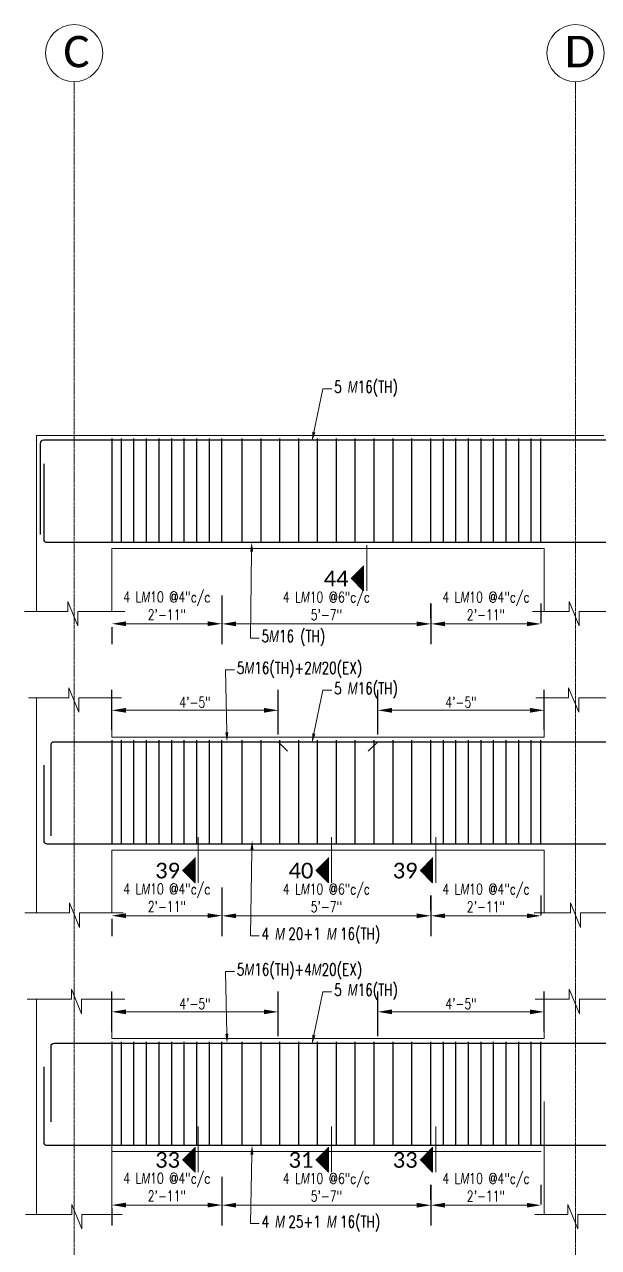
# Model space of a CAD drawing. Header units: inches. Extents: x 0 to 162649, y -36601 to -26324.
# Drawn here: x 157444.5 to 157627.3, y -35484 to -35094.6 of the extents above; entities that cross this region are included whole.
import ezdxf
from ezdxf import colors
from ezdxf.entities.mleader import LeaderData, LeaderLine
from ezdxf.math import Vec2, Vec3

# ---------------------------------------------------------------- set-up
doc = ezdxf.new("R2010")
doc.units = ezdxf.units.IN
doc.header["$MEASUREMENT"] = 0
doc.linetypes.add('CENTER2', pattern=[1.125, 0.75, -0.125, 0.125, -0.125])
for name, color, linetype, lineweight in [('Cen', 9, 'CENTER2', 5), ('Dim', 1, 'Continuous', 13), ('dimention', 1, 'Continuous', 13), ('hatch', 252, 'Continuous', 0), ('OL_AR_Text', 140, 'Continuous', 5), ('Rein', 3, 'Continuous', 30), ('Stirrups', 191, 'Continuous', 25), ('TEXT', 7, 'Continuous', 9)]:
    doc.layers.add(name, color=color, linetype=linetype, lineweight=lineweight)
doc.styles.add('1-8 Annotative Text', font='calibri.ttf', dxfattribs={"height": 0.125})
doc.styles.add('DIM', font='simplex.shx', dxfattribs={"width": 0.75})
doc.dimstyles.get("Standard").update_dxf_attribs({"dimscale": 36, "dimtxt": 0.09375, "dimasz": 0.125, "dimexe": 0.18, "dimexo": 0.0625, "dimgap": 0.015625, "dimtad": 1, "dimdec": 0, "dimzin": 0, "dimdsep": 46, "dimlunit": 4, "dimtxsty": 'DIM', "dimcen": 0.09, "dimadec": 0, "dimazin": 0, "dimtfac": 0.75, "dimtdec": 0, "dimtmove": 0, "dimatfit": 3, "dimfxl": 1, "dimtolj": 1, "dimtzin": 0, "dimlwd": 9, "dimarcsym": 0})

# ---------------------------------------------------------------- blocks, each defined once
blk = doc.blocks.new('*D78')
at = {"layer": 'Defpoints', "color": 0, "transparency": 16777216}
for p in [(157525.29, -35409), (157472.29, -35417.5), (157525.29, -35419)]:
    blk.add_point(p, dxfattribs=at)
at = {"layer": 'dimention', "color": 0, "lineweight": -2, "transparency": 16777216}
for p, q in [((157472.29, -35415.25), (157472.29, -35402.52)), ((157525.29, -35416.75), (157525.29, -35402.52))]:
    blk.add_line(p, q, dxfattribs=at)
at = {"layer": 'dimention', "color": 0, "lineweight": 9, "transparency": 16777216}
blk.add_line((157476.79, -35409), (157520.79, -35409), dxfattribs=at)
at = {"layer": 'dimention', "color": 0, "transparency": 16777216}
for points in [[(157476.79, -35408.25), (157476.79, -35409.75), (157472.29, -35409)], [(157520.79, -35408.25), (157520.79, -35409.75), (157525.29, -35409)]]:
    blk.add_solid(points, dxfattribs=at)
at = {"layer": 'dimention', "color": 0, "transparency": 16777216, "insert": (157498.79, -35406.43), "char_height": 3.375, "attachment_point": 5, "style": 'DIM'}
blk.add_mtext('\\A1;4\'-5"', dxfattribs=at)
blk = doc.blocks.new('*D79')
at = {"layer": 'Defpoints', "color": 0, "transparency": 16777216}
for p in [(157610.01, -35409), (157610.01, -35417.5), (157557.01, -35419)]:
    blk.add_point(p, dxfattribs=at)
at = {"layer": 'dimention', "color": 0, "lineweight": -2, "transparency": 16777216}
for p, q in [((157557.01, -35416.75), (157557.01, -35402.52)), ((157610.01, -35415.25), (157610.01, -35402.52))]:
    blk.add_line(p, q, dxfattribs=at)
at = {"layer": 'dimention', "color": 0, "lineweight": 9, "transparency": 16777216}
blk.add_line((157561.51, -35409), (157605.51, -35409), dxfattribs=at)
at = {"layer": 'dimention', "color": 0, "transparency": 16777216}
for points in [[(157561.51, -35408.25), (157561.51, -35409.75), (157557.01, -35409)], [(157605.51, -35408.25), (157605.51, -35409.75), (157610.01, -35409)]]:
    blk.add_solid(points, dxfattribs=at)
at = {"layer": 'dimention', "color": 0, "transparency": 16777216, "insert": (157583.51, -35406.43), "char_height": 3.375, "attachment_point": 5, "style": 'DIM'}
blk.add_mtext('\\A1;4\'-5"', dxfattribs=at)
blk = doc.blocks.new('*D85')
at = {"layer": 'Defpoints', "color": 0, "transparency": 16777216}
for p in [(157507.37, -35459.31), (157472.29, -35469.31), (157507.37, -35470.52)]:
    blk.add_point(p, dxfattribs=at)
at = {"layer": 'dimention', "color": 0, "lineweight": -2, "transparency": 16777216}
for p, q in [((157507.37, -35461.56), (157507.37, -35477)), ((157472.29, -35471.56), (157472.29, -35477))]:
    blk.add_line(p, q, dxfattribs=at)
at = {"layer": 'dimention', "color": 0, "lineweight": 9, "transparency": 16777216}
blk.add_line((157476.79, -35470.52), (157502.87, -35470.52), dxfattribs=at)
at = {"layer": 'dimention', "color": 0, "transparency": 16777216}
for points in [[(157476.79, -35469.77), (157476.79, -35471.27), (157472.29, -35470.52)], [(157502.87, -35469.77), (157502.87, -35471.27), (157507.37, -35470.52)]]:
    blk.add_solid(points, dxfattribs=at)
at = {"layer": 'dimention', "color": 0, "transparency": 16777216, "insert": (157489.83, -35464.81), "char_height": 3.375, "attachment_point": 5, "style": 'DIM'}
blk.add_mtext('\\A1;4 L{\\A0;\\Fgothici|c0;\\W0.75;M}10 @4"c/c\\P2\'-11"', dxfattribs=at)
blk = doc.blocks.new('*D86')
at = {"layer": 'Defpoints', "color": 0, "transparency": 16777216}
for p in [(157573.93, -35471.1), (157609.01, -35470.57), (157609.01, -35472.6)]:
    blk.add_point(p, dxfattribs=at)
at = {"layer": 'dimention', "color": 0, "lineweight": -2, "transparency": 16777216}
for p, q in [((157573.93, -35468.85), (157573.93, -35464.09)), ((157609.01, -35470.35), (157609.01, -35464.09))]:
    blk.add_line(p, q, dxfattribs=at)
at = {"layer": 'dimention', "color": 0, "lineweight": 9, "transparency": 16777216}
blk.add_line((157578.43, -35470.57), (157604.51, -35470.57), dxfattribs=at)
at = {"layer": 'dimention', "color": 0, "transparency": 16777216}
for points in [[(157578.43, -35469.82), (157578.43, -35471.32), (157573.93, -35470.57)], [(157604.51, -35469.82), (157604.51, -35471.32), (157609.01, -35470.57)]]:
    blk.add_solid(points, dxfattribs=at)
at = {"layer": 'dimention', "color": 0, "transparency": 16777216, "insert": (157591.47, -35464.86), "char_height": 3.375, "attachment_point": 5, "style": 'DIM'}
blk.add_mtext('\\A1;4 L{\\A0;\\Fgothici|c0;\\W0.75;M}10 @4"c/c\\P2\'-11"', dxfattribs=at)
blk = doc.blocks.new('*D87')
at = {"layer": 'Defpoints', "color": 0, "transparency": 16777216}
for p in [(157507.37, -35459.31), (157573.93, -35461.81), (157573.93, -35470.57)]:
    blk.add_point(p, dxfattribs=at)
at = {"layer": 'dimention', "color": 0, "lineweight": -2, "transparency": 16777216}
for p, q in [((157507.37, -35461.56), (157507.37, -35477.05)), ((157573.93, -35464.06), (157573.93, -35477.05))]:
    blk.add_line(p, q, dxfattribs=at)
at = {"layer": 'dimention', "color": 0, "lineweight": 9, "transparency": 16777216}
blk.add_line((157511.87, -35470.57), (157569.43, -35470.57), dxfattribs=at)
at = {"layer": 'dimention', "color": 0, "transparency": 16777216}
for points in [[(157511.87, -35469.82), (157511.87, -35471.32), (157507.37, -35470.57)], [(157569.43, -35469.82), (157569.43, -35471.32), (157573.93, -35470.57)]]:
    blk.add_solid(points, dxfattribs=at)
at = {"layer": 'dimention', "color": 0, "transparency": 16777216, "insert": (157540.65, -35464.86), "char_height": 3.375, "attachment_point": 5, "style": 'DIM'}
blk.add_mtext('\\A1;4 L{\\A0;\\Fgothici|c0;\\W0.75;M}10 @6"c/c\\P5\'-7"', dxfattribs=at)
blk = doc.blocks.new('*D93')
at = {"layer": 'Defpoints', "color": 0, "transparency": 16777216}
for p in [(157525.29, -35313), (157472.29, -35321.5), (157525.29, -35323)]:
    blk.add_point(p, dxfattribs=at)
at = {"layer": 'dimention', "color": 0, "lineweight": -2, "transparency": 16777216}
for p, q in [((157472.29, -35319.25), (157472.29, -35306.52)), ((157525.29, -35320.75), (157525.29, -35306.52))]:
    blk.add_line(p, q, dxfattribs=at)
at = {"layer": 'dimention', "color": 0, "lineweight": 9, "transparency": 16777216}
blk.add_line((157476.79, -35313), (157520.79, -35313), dxfattribs=at)
at = {"layer": 'dimention', "color": 0, "transparency": 16777216}
for points in [[(157476.79, -35312.25), (157476.79, -35313.75), (157472.29, -35313)], [(157520.79, -35312.25), (157520.79, -35313.75), (157525.29, -35313)]]:
    blk.add_solid(points, dxfattribs=at)
at = {"layer": 'dimention', "color": 0, "transparency": 16777216, "insert": (157498.79, -35310.43), "char_height": 3.375, "attachment_point": 5, "style": 'DIM'}
blk.add_mtext('\\A1;4\'-5"', dxfattribs=at)
blk = doc.blocks.new('*D94')
at = {"layer": 'Defpoints', "color": 0, "transparency": 16777216}
for p in [(157610.01, -35313), (157557.01, -35323), (157610.01, -35321.5)]:
    blk.add_point(p, dxfattribs=at)
at = {"layer": 'dimention', "color": 0, "lineweight": -2, "transparency": 16777216}
for p, q in [((157557.01, -35320.75), (157557.01, -35306.52)), ((157610.01, -35319.25), (157610.01, -35306.52))]:
    blk.add_line(p, q, dxfattribs=at)
at = {"layer": 'dimention', "color": 0, "lineweight": 9, "transparency": 16777216}
blk.add_line((157561.51, -35313), (157605.51, -35313), dxfattribs=at)
at = {"layer": 'dimention', "color": 0, "transparency": 16777216}
for points in [[(157561.51, -35312.25), (157561.51, -35313.75), (157557.01, -35313)], [(157605.51, -35312.25), (157605.51, -35313.75), (157610.01, -35313)]]:
    blk.add_solid(points, dxfattribs=at)
at = {"layer": 'dimention', "color": 0, "transparency": 16777216, "insert": (157583.51, -35310.43), "char_height": 3.375, "attachment_point": 5, "style": 'DIM'}
blk.add_mtext('\\A1;4\'-5"', dxfattribs=at)
blk = doc.blocks.new('*D100')
at = {"layer": 'Defpoints', "color": 0, "transparency": 16777216}
for p in [(157507.37, -35367.17), (157472.29, -35377.17), (157507.37, -35378.38)]:
    blk.add_point(p, dxfattribs=at)
at = {"layer": 'dimention', "color": 0, "lineweight": -2, "transparency": 16777216}
for p, q in [((157507.37, -35369.42), (157507.37, -35384.86)), ((157472.29, -35379.42), (157472.29, -35384.86))]:
    blk.add_line(p, q, dxfattribs=at)
at = {"layer": 'dimention', "color": 0, "lineweight": 9, "transparency": 16777216}
blk.add_line((157476.79, -35378.38), (157502.87, -35378.38), dxfattribs=at)
at = {"layer": 'dimention', "color": 0, "transparency": 16777216}
for points in [[(157476.79, -35377.63), (157476.79, -35379.13), (157472.29, -35378.38)], [(157502.87, -35377.63), (157502.87, -35379.13), (157507.37, -35378.38)]]:
    blk.add_solid(points, dxfattribs=at)
at = {"layer": 'dimention', "color": 0, "transparency": 16777216, "insert": (157489.83, -35372.68), "char_height": 3.375, "attachment_point": 5, "style": 'DIM'}
blk.add_mtext('\\A1;4 L{\\A0;\\Fgothici|c0;\\W0.75;M}10 @4"c/c\\P2\'-11"', dxfattribs=at)
blk = doc.blocks.new('*D101')
at = {"layer": 'Defpoints', "color": 0, "transparency": 16777216}
for p in [(157609.01, -35378.43), (157573.93, -35378.97), (157609.01, -35380.47)]:
    blk.add_point(p, dxfattribs=at)
at = {"layer": 'dimention', "color": 0, "lineweight": -2, "transparency": 16777216}
for p, q in [((157573.93, -35376.72), (157573.93, -35371.95)), ((157609.01, -35378.22), (157609.01, -35371.95))]:
    blk.add_line(p, q, dxfattribs=at)
at = {"layer": 'dimention', "color": 0, "lineweight": 9, "transparency": 16777216}
blk.add_line((157578.43, -35378.43), (157604.51, -35378.43), dxfattribs=at)
at = {"layer": 'dimention', "color": 0, "transparency": 16777216}
for points in [[(157578.43, -35377.68), (157578.43, -35379.18), (157573.93, -35378.43)], [(157604.51, -35377.68), (157604.51, -35379.18), (157609.01, -35378.43)]]:
    blk.add_solid(points, dxfattribs=at)
at = {"layer": 'dimention', "color": 0, "transparency": 16777216, "insert": (157591.47, -35372.73), "char_height": 3.375, "attachment_point": 5, "style": 'DIM'}
blk.add_mtext('\\A1;4 L{\\A0;\\Fgothici|c0;\\W0.75;M}10 @4"c/c\\P2\'-11"', dxfattribs=at)
blk = doc.blocks.new('*D102')
at = {"layer": 'Defpoints', "color": 0, "transparency": 16777216}
for p in [(157507.37, -35367.17), (157573.93, -35369.67), (157573.93, -35378.43)]:
    blk.add_point(p, dxfattribs=at)
at = {"layer": 'dimention', "color": 0, "lineweight": -2, "transparency": 16777216}
for p, q in [((157507.37, -35369.42), (157507.37, -35384.91)), ((157573.93, -35371.92), (157573.93, -35384.91))]:
    blk.add_line(p, q, dxfattribs=at)
at = {"layer": 'dimention', "color": 0, "lineweight": 9, "transparency": 16777216}
blk.add_line((157511.87, -35378.43), (157569.43, -35378.43), dxfattribs=at)
at = {"layer": 'dimention', "color": 0, "transparency": 16777216}
for points in [[(157511.87, -35377.68), (157511.87, -35379.18), (157507.37, -35378.43)], [(157569.43, -35377.68), (157569.43, -35379.18), (157573.93, -35378.43)]]:
    blk.add_solid(points, dxfattribs=at)
at = {"layer": 'dimention', "color": 0, "transparency": 16777216, "insert": (157540.65, -35372.73), "char_height": 3.375, "attachment_point": 5, "style": 'DIM'}
blk.add_mtext('\\A1;4 L{\\A0;\\Fgothici|c0;\\W0.75;M}10 @6"c/c\\P5\'-7"', dxfattribs=at)
blk = doc.blocks.new('*D111')
at = {"layer": 'Defpoints', "color": 0, "transparency": 16777216}
for p in [(157507.37, -35274.22), (157472.29, -35284.22), (157507.37, -35285.43)]:
    blk.add_point(p, dxfattribs=at)
at = {"layer": 'dimention', "color": 0, "lineweight": -2, "transparency": 16777216}
for p, q in [((157507.37, -35276.47), (157507.37, -35291.91)), ((157472.29, -35286.47), (157472.29, -35291.91))]:
    blk.add_line(p, q, dxfattribs=at)
at = {"layer": 'dimention', "color": 0, "lineweight": 9, "transparency": 16777216}
blk.add_line((157476.79, -35285.43), (157502.87, -35285.43), dxfattribs=at)
at = {"layer": 'dimention', "color": 0, "transparency": 16777216}
for points in [[(157476.79, -35284.68), (157476.79, -35286.18), (157472.29, -35285.43)], [(157502.87, -35284.68), (157502.87, -35286.18), (157507.37, -35285.43)]]:
    blk.add_solid(points, dxfattribs=at)
at = {"layer": 'dimention', "color": 0, "transparency": 16777216, "insert": (157489.83, -35279.72), "char_height": 3.375, "attachment_point": 5, "style": 'DIM'}
blk.add_mtext('\\A1;4 L{\\A0;\\Fgothici|c0;\\W0.75;M}10 @4"c/c\\P2\'-11"', dxfattribs=at)
blk = doc.blocks.new('*D112')
at = {"layer": 'Defpoints', "color": 0, "transparency": 16777216}
for p in [(157573.93, -35286.01), (157609.01, -35285.48), (157609.01, -35287.51)]:
    blk.add_point(p, dxfattribs=at)
at = {"layer": 'dimention', "color": 0, "lineweight": -2, "transparency": 16777216}
for p, q in [((157573.93, -35283.76), (157573.93, -35279)), ((157609.01, -35285.26), (157609.01, -35279))]:
    blk.add_line(p, q, dxfattribs=at)
at = {"layer": 'dimention', "color": 0, "lineweight": 9, "transparency": 16777216}
blk.add_line((157578.43, -35285.48), (157604.51, -35285.48), dxfattribs=at)
at = {"layer": 'dimention', "color": 0, "transparency": 16777216}
for points in [[(157578.43, -35284.73), (157578.43, -35286.23), (157573.93, -35285.48)], [(157604.51, -35284.73), (157604.51, -35286.23), (157609.01, -35285.48)]]:
    blk.add_solid(points, dxfattribs=at)
at = {"layer": 'dimention', "color": 0, "transparency": 16777216, "insert": (157591.47, -35279.77), "char_height": 3.375, "attachment_point": 5, "style": 'DIM'}
blk.add_mtext('\\A1;4 L{\\A0;\\Fgothici|c0;\\W0.75;M}10 @4"c/c\\P2\'-11"', dxfattribs=at)
blk = doc.blocks.new('*D113')
at = {"layer": 'Defpoints', "color": 0, "transparency": 16777216}
for p in [(157507.37, -35274.22), (157573.93, -35276.72), (157573.93, -35285.48)]:
    blk.add_point(p, dxfattribs=at)
at = {"layer": 'dimention', "color": 0, "lineweight": -2, "transparency": 16777216}
for p, q in [((157507.37, -35276.47), (157507.37, -35291.96)), ((157573.93, -35278.97), (157573.93, -35291.96))]:
    blk.add_line(p, q, dxfattribs=at)
at = {"layer": 'dimention', "color": 0, "lineweight": 9, "transparency": 16777216}
blk.add_line((157511.87, -35285.48), (157569.43, -35285.48), dxfattribs=at)
at = {"layer": 'dimention', "color": 0, "transparency": 16777216}
for points in [[(157511.87, -35284.73), (157511.87, -35286.23), (157507.37, -35285.48)], [(157569.43, -35284.73), (157569.43, -35286.23), (157573.93, -35285.48)]]:
    blk.add_solid(points, dxfattribs=at)
at = {"layer": 'dimention', "color": 0, "transparency": 16777216, "insert": (157540.65, -35279.77), "char_height": 3.375, "attachment_point": 5, "style": 'DIM'}
blk.add_mtext('\\A1;4 L{\\A0;\\Fgothici|c0;\\W0.75;M}10 @6"c/c\\P5\'-7"', dxfattribs=at)

msp = doc.modelspace()

# ---------------------------------------------------------------- hatches: boundary and pattern name
at = {"layer": 'Dim'}
h = msp.add_hatch(dxfattribs=at)
h.set_pattern_fill('ANSI31', color=256)
h.set_pattern_definition([(45, (592.80882, 631.61444), (-0.08838834765, 0.08838834765), [])])
h.paths.add_polyline_path([(157552.5, -35270.95), (157552.5, -35266.95), (157548.5, -35270.95), (157552.5, -35274.95)])
h = msp.add_hatch(dxfattribs=at)
h.set_pattern_fill('ANSI31', color=256)
h.set_pattern_definition([(45, (539.12749, 538.66007), (-0.08838834765, 0.08838834765), [])])
h.paths.add_polyline_path([(157498.82, -35363.91), (157498.82, -35359.91), (157494.82, -35363.91), (157498.82, -35367.91)])
h = msp.add_hatch(dxfattribs=at)
h.set_pattern_fill('ANSI31', color=256)
h.set_pattern_definition([(45, (581.62066, 538.66007), (-0.08838834765, 0.08838834765), [])])
h.paths.add_polyline_path([(157541.31, -35363.91), (157541.31, -35359.91), (157537.31, -35363.91), (157541.31, -35367.91)])
h = msp.add_hatch(dxfattribs=at)
h.set_pattern_fill('ANSI31', color=256)
h.set_pattern_definition([(45, (614.80647, 538.66007), (-0.08838834765, 0.08838834765), [])])
h.paths.add_polyline_path([(157574.5, -35363.91), (157574.5, -35359.91), (157570.5, -35363.91), (157574.5, -35367.91)])
h = msp.add_hatch(dxfattribs=at)
h.set_pattern_fill('ANSI31', color=256)
h.set_pattern_definition([(45, (539.12749, 446.52671), (-0.08838834765, 0.08838834765), [])])
h.paths.add_polyline_path([(157498.82, -35456.04), (157498.82, -35452.04), (157494.82, -35456.04), (157498.82, -35460.04)])
h = msp.add_hatch(dxfattribs=at)
h.set_pattern_fill('ANSI31', color=256)
h.set_pattern_definition([(45, (581.62066, 446.52671), (-0.08838834765, 0.08838834765), [])])
h.paths.add_polyline_path([(157541.31, -35456.04), (157541.31, -35452.04), (157537.31, -35456.04), (157541.31, -35460.04)])
h = msp.add_hatch(dxfattribs=at)
h.set_pattern_fill('ANSI31', color=256)
h.set_pattern_definition([(45, (614.80647, 446.52671), (-0.08838834765, 0.08838834765), [])])
h.paths.add_polyline_path([(157574.5, -35456.04), (157574.5, -35452.04), (157570.5, -35456.04), (157574.5, -35460.04)])

# ---------------------------------------------------------------- linework, layer by layer
at = {"layer": 'Cen'}
for p, q in [((157460.29, -35112.85), (157460.29, -35925)), ((157620.01, -35112.85), (157620.01, -35925))]:
    msp.add_line(p, q, dxfattribs=at)
at = {"layer": 'Dim'}
for p, q in [((157553.5, -35260.45), (157553.5, -35274.95)), ((157552.5, -35266.95), (157552.5, -35274.95)), ((157548.5, -35270.95), (157552.5, -35274.95)), ((157552.5, -35274.95), (157552.5, -35270.95)), ((157499.82, -35353.41), (157499.82, -35367.91)), ((157542.31, -35353.41), (157542.31, -35367.91)), ((157575.5, -35353.41), (157575.5, -35367.91)), ((157498.82, -35359.91), (157498.82, -35367.91)), ((157541.31, -35359.91), (157541.31, -35367.91)), ((157574.5, -35359.91), (157574.5, -35367.91)), ((157494.82, -35363.91), (157498.82, -35367.91)), ((157498.82, -35367.91), (157498.82, -35363.91)), ((157537.31, -35363.91), (157541.31, -35367.91)), ((157541.31, -35367.91), (157541.31, -35363.91)), ((157570.5, -35363.91), (157574.5, -35367.91)), ((157574.5, -35367.91), (157574.5, -35363.91)), ((157499.82, -35445.54), (157499.82, -35460.04)), ((157542.31, -35445.54), (157542.31, -35460.04)), ((157575.5, -35445.54), (157575.5, -35460.04)), ((157498.82, -35452.04), (157498.82, -35460.04)), ((157541.31, -35452.04), (157541.31, -35460.04)), ((157574.5, -35452.04), (157574.5, -35460.04)), ((157494.82, -35456.04), (157498.82, -35460.04)), ((157498.82, -35460.04), (157498.82, -35456.04)), ((157537.31, -35456.04), (157541.31, -35460.04)), ((157541.31, -35460.04), (157541.31, -35456.04)), ((157570.5, -35456.04), (157574.5, -35460.04)), ((157574.5, -35460.04), (157574.5, -35456.04))]:
    msp.add_line(p, q, dxfattribs=at)
for centre in [(157460.29, -35103.74), (157620.01, -35103.74)]:
    msp.add_circle(centre, 9.11, dxfattribs=at)
at = {"layer": 'hatch'}
for p, q in [((157448.29, -35225.5), (157629.01, -35225.5)), ((157448.29, -35225.5), (157448.29, -35281.5)), ((157472.29, -35261.5), (157472.29, -35281.5)), ((157472.29, -35261.5), (157610.01, -35261.5)), ((157610.01, -35261.5), (157610.01, -35281.5)), ((157458.28, -35281.5), (157458.28, -35278.33)), ((157458.28, -35278.33), (157461.46, -35286.13)), ((157617.93, -35281.5), (157617.93, -35278.33)), ((157617.93, -35278.33), (157621.12, -35286.13)), ((157444.48, -35281.5), (157458.28, -35281.5)), ((157461.46, -35286.13), (157461.46, -35281.5)), ((157461.46, -35281.5), (157476.44, -35281.5)), ((157606.33, -35281.5), (157617.93, -35281.5)), ((157621.12, -35286.13), (157621.12, -35281.5)), ((157621.12, -35281.5), (157633.37, -35281.5)), ((157458.58, -35309), (157458.58, -35305.83)), ((157458.58, -35305.83), (157461.77, -35313.63)), ((157617.82, -35309), (157617.82, -35305.83)), ((157617.82, -35305.83), (157621.01, -35313.63)), ((157445.75, -35309), (157458.58, -35309)), ((157448.29, -35309), (157448.29, -35377.5)), ((157461.77, -35313.63), (157461.77, -35309)), ((157461.77, -35309), (157475.34, -35309)), ((157472.29, -35309), (157472.29, -35321.5)), ((157607.36, -35309), (157617.82, -35309)), ((157610.01, -35309), (157610.01, -35321.5)), ((157621.01, -35313.63), (157621.01, -35309)), ((157621.01, -35309), (157632.96, -35309)), ((157472.29, -35321.5), (157610.01, -35321.5)), ((157472.29, -35357.5), (157472.29, -35377.5)), ((157472.29, -35357.5), (157610.01, -35357.5)), ((157610.01, -35357.5), (157610.01, -35377.5)), ((157458.83, -35377.5), (157458.83, -35374.33)), ((157458.83, -35374.33), (157462.02, -35382.13)), ((157618.4, -35377.5), (157618.4, -35374.33)), ((157618.4, -35374.33), (157621.58, -35382.13)), ((157444.55, -35377.5), (157458.83, -35377.5)), ((157462.02, -35382.13), (157462.02, -35377.5)), ((157462.02, -35377.5), (157475.92, -35377.5)), ((157606.79, -35377.5), (157618.4, -35377.5)), ((157621.58, -35382.13), (157621.58, -35377.5)), ((157621.58, -35377.5), (157633.94, -35377.5)), ((157459.44, -35405), (157459.44, -35401.83)), ((157459.44, -35401.83), (157462.62, -35409.63)), ((157618.03, -35405), (157618.03, -35401.83)), ((157618.03, -35401.83), (157621.22, -35409.63)), ((157445.33, -35405), (157459.44, -35405)), ((157448.29, -35405), (157448.29, -35473.5)), ((157462.62, -35409.63), (157462.62, -35405)), ((157462.62, -35405), (157476.42, -35405)), ((157472.29, -35405), (157472.29, -35417.5)), ((157607.2, -35405), (157618.03, -35405)), ((157610.01, -35405), (157610.01, -35417.5)), ((157621.22, -35409.63), (157621.22, -35405)), ((157621.22, -35405), (157633.4, -35405)), ((157472.29, -35417.5), (157610.01, -35417.5)), ((157472.29, -35437.5), (157472.29, -35473.5)), ((157610.01, -35437.5), (157610.01, -35473.5)), ((157472.29, -35453.5), (157609.01, -35453.5)), ((157459.62, -35473.5), (157459.62, -35470.33)), ((157459.62, -35470.33), (157462.8, -35478.13)), ((157617.58, -35473.5), (157617.58, -35470.33)), ((157617.58, -35470.33), (157620.77, -35478.13)), ((157444.77, -35473.5), (157459.62, -35473.5)), ((157462.8, -35478.13), (157462.8, -35473.5)), ((157462.8, -35473.5), (157475.65, -35473.5)), ((157607.06, -35473.5), (157617.58, -35473.5)), ((157620.77, -35478.13), (157620.77, -35473.5)), ((157620.77, -35473.5), (157632.74, -35473.5))]:
    msp.add_line(p, q, dxfattribs=at)
at = {"layer": 'Rein'}
for p, q in [((157449.5, -35228), (157449.5, -35257)), ((157528.29, -35326), (157525.29, -35323)), ((157528.29, -35326), (157525.29, -35323)), ((157554.01, -35326), (157557.01, -35323)), ((157554.01, -35326), (157557.01, -35323))]:
    msp.add_line(p, q, dxfattribs=at)
for points in [[(157852.21, -35244.5), (157852.21, -35228, 0.414214), (157851.21, -35227), (157450.5, -35227)], [(157450.62, -35234.5), (157450.62, -35258.5, 0.414214), (157451.62, -35259.5), (157580.06, -35259.5), (157790.14, -35259.5, 0.414214), (157791.14, -35258.5), (157791.14, -35230.57)], [(157452.95, -35353), (157452.95, -35324, -0.414214), (157453.95, -35323), (157851.61, -35323, -0.414214), (157852.61, -35324), (157852.61, -35340.5)], [(157450.62, -35330.5), (157450.62, -35354.5, 0.414214), (157451.62, -35355.5), (157580.06, -35355.5), (157790.14, -35355.5, 0.414214), (157791.14, -35354.5), (157791.14, -35326.57)], [(157452.95, -35444), (157452.95, -35420, -0.414214), (157453.95, -35419), (157851.61, -35419, -0.414214), (157852.61, -35420), (157852.61, -35436.5)], [(157450.62, -35426.5), (157450.62, -35450.5, 0.414214), (157451.62, -35451.5), (157580.06, -35451.5), (157790.14, -35451.5, 0.414214), (157791.14, -35450.5), (157791.14, -35422.57)]]:
    msp.add_lwpolyline(points, format="xyb", dxfattribs=at)
msp.add_arc((157450.5, -35228), 1, 90, 180, dxfattribs=at)
at = {"layer": 'Stirrups'}
for p, q in [((157472.37, -35259.64), (157472.37, -35226.5)), ((157475.37, -35259.64), (157475.37, -35226.5)), ((157479.37, -35259.64), (157479.37, -35226.5)), ((157483.37, -35259.64), (157483.37, -35226.5)), ((157487.37, -35259.64), (157487.37, -35226.5)), ((157491.37, -35259.64), (157491.37, -35226.5)), ((157495.37, -35259.64), (157495.37, -35226.5)), ((157499.37, -35259.64), (157499.37, -35226.5)), ((157503.37, -35259.64), (157503.37, -35226.5)), ((157507.37, -35259.64), (157507.37, -35226.5)), ((157513.87, -35259.64), (157513.87, -35226.5)), ((157519.87, -35259.64), (157519.87, -35226.5)), ((157525.87, -35259.64), (157525.87, -35226.5)), ((157531.87, -35259.64), (157531.87, -35226.5)), ((157537.87, -35259.64), (157537.87, -35226.5)), ((157543.87, -35259.64), (157543.87, -35226.5)), ((157549.87, -35259.64), (157549.87, -35226.5)), ((157555.87, -35259.64), (157555.87, -35226.5)), ((157561.87, -35259.64), (157561.87, -35226.5)), ((157567.87, -35259.64), (157567.87, -35226.5)), ((157573.93, -35259.64), (157573.93, -35226.5)), ((157577.93, -35259.64), (157577.93, -35226.5)), ((157581.93, -35259.64), (157581.93, -35226.5)), ((157585.93, -35259.64), (157585.93, -35226.5)), ((157589.93, -35259.64), (157589.93, -35226.5)), ((157593.93, -35259.64), (157593.93, -35226.5)), ((157597.93, -35259.64), (157597.93, -35226.5)), ((157601.93, -35259.64), (157601.93, -35226.5)), ((157605.93, -35259.64), (157605.93, -35226.5)), ((157608.93, -35259.64), (157608.93, -35226.5)), ((157472.37, -35355.64), (157472.37, -35322.5)), ((157475.37, -35355.64), (157475.37, -35322.5)), ((157479.37, -35355.64), (157479.37, -35322.5)), ((157483.37, -35355.64), (157483.37, -35322.5)), ((157487.37, -35355.64), (157487.37, -35322.5)), ((157491.37, -35355.64), (157491.37, -35322.5)), ((157495.37, -35355.64), (157495.37, -35322.5)), ((157499.37, -35355.64), (157499.37, -35322.5)), ((157503.37, -35355.64), (157503.37, -35322.5)), ((157507.37, -35355.64), (157507.37, -35322.5)), ((157513.87, -35355.64), (157513.87, -35322.5)), ((157519.87, -35355.64), (157519.87, -35322.5)), ((157525.87, -35355.64), (157525.87, -35322.5)), ((157531.87, -35355.64), (157531.87, -35322.5)), ((157537.87, -35355.64), (157537.87, -35322.5)), ((157543.87, -35355.64), (157543.87, -35322.5)), ((157549.87, -35355.64), (157549.87, -35322.5)), ((157555.87, -35355.64), (157555.87, -35322.5)), ((157561.87, -35355.64), (157561.87, -35322.5)), ((157567.87, -35355.64), (157567.87, -35322.5)), ((157573.93, -35355.64), (157573.93, -35322.5)), ((157577.93, -35355.64), (157577.93, -35322.5)), ((157581.93, -35355.64), (157581.93, -35322.5)), ((157585.93, -35355.64), (157585.93, -35322.5)), ((157589.93, -35355.64), (157589.93, -35322.5)), ((157593.93, -35355.64), (157593.93, -35322.5)), ((157597.93, -35355.64), (157597.93, -35322.5)), ((157601.93, -35355.64), (157601.93, -35322.5)), ((157605.93, -35355.64), (157605.93, -35322.5)), ((157608.93, -35355.64), (157608.93, -35322.5)), ((157472.37, -35451.64), (157472.37, -35418.5)), ((157475.37, -35451.64), (157475.37, -35418.5)), ((157479.37, -35451.64), (157479.37, -35418.5)), ((157483.37, -35451.64), (157483.37, -35418.5)), ((157487.37, -35451.64), (157487.37, -35418.5)), ((157491.37, -35451.64), (157491.37, -35418.5)), ((157495.37, -35451.64), (157495.37, -35418.5)), ((157499.37, -35451.64), (157499.37, -35418.5)), ((157503.37, -35451.64), (157503.37, -35418.5)), ((157507.37, -35451.64), (157507.37, -35418.5)), ((157513.87, -35451.64), (157513.87, -35418.5)), ((157519.87, -35451.64), (157519.87, -35418.5)), ((157525.87, -35451.64), (157525.87, -35418.5)), ((157531.87, -35451.64), (157531.87, -35418.5)), ((157537.87, -35451.64), (157537.87, -35418.5)), ((157543.87, -35451.64), (157543.87, -35418.5)), ((157549.87, -35451.64), (157549.87, -35418.5)), ((157555.87, -35451.64), (157555.87, -35418.5)), ((157561.87, -35451.64), (157561.87, -35418.5)), ((157567.87, -35451.64), (157567.87, -35418.5)), ((157573.93, -35451.64), (157573.93, -35418.5)), ((157577.93, -35451.64), (157577.93, -35418.5)), ((157581.93, -35451.64), (157581.93, -35418.5)), ((157585.93, -35451.64), (157585.93, -35418.5)), ((157589.93, -35451.64), (157589.93, -35418.5)), ((157593.93, -35451.64), (157593.93, -35418.5)), ((157597.93, -35451.64), (157597.93, -35418.5)), ((157601.93, -35451.64), (157601.93, -35418.5)), ((157605.93, -35451.64), (157605.93, -35418.5)), ((157608.93, -35451.64), (157608.93, -35418.5))]:
    msp.add_line(p, q, dxfattribs=at)

# ---------------------------------------------------------------- texts
at = {"layer": 'OL_AR_Text', "char_height": 10, "attachment_point": 1, "style": '1-8 Annotative Text'}
for s, insert in [('C', (157456.88, -35098.26)), ('D', (157616.6, -35098.26))]:
    msp.add_mtext_dynamic_manual_height_columns(s, width=432.2308, gutter_width=60, heights=[0], dxfattribs=dict(at, insert=insert))
at = {"layer": 'OL_AR_Text', "char_height": 5, "width": 3.8192065e-317, "attachment_point": 1, "style": '1-8 Annotative Text'}
for s, insert in [('44', (157539.8, -35268.56)), ('39', (157486.12, -35361.52)), ('40', (157528.61, -35361.52)), ('39', (157561.8, -35361.52)), ('33', (157486.12, -35453.65)), ('31', (157528.61, -35453.65)), ('33', (157561.8, -35453.65))]:
    msp.add_mtext(s, dxfattribs=dict(at, insert=insert))

# ---------------------------------------------------------------- dimensions: what is measured, and where the dimension line sits
at = {"layer": 'dimention'}
for base, p1, p2, picture, middle in [((157507.37, -35285.43), (157472.29, -35284.22), (157507.37, -35274.22), '*D111', (157489.83, -35285.43)), ((157609.01, -35285.48), (157573.93, -35286.01), (157609.01, -35287.51), '*D112', (157591.47, -35285.48)), ((157507.37, -35378.38), (157472.29, -35377.17), (157507.37, -35367.17), '*D100', (157489.83, -35378.38)), ((157609.01, -35378.43), (157573.93, -35378.97), (157609.01, -35380.47), '*D101', (157591.47, -35378.43)), ((157507.37, -35470.52), (157472.29, -35469.31), (157507.37, -35459.31), '*D85', (157489.83, -35470.52)), ((157609.01, -35470.57), (157573.93, -35471.1), (157609.01, -35472.6), '*D86', (157591.47, -35470.57))]:
    dim = msp.add_linear_dim(base=base, p1=p1, p2=p2, text='4 L{\\A0;\\Fgothici|c0;\\W0.75;M}10 @4"c/c\\P<>', dimstyle='Standard', dxfattribs=at)
    dim.commit()
    dim.dimension.update_dxf_attribs({"geometry": picture, "text_midpoint": middle, "dimtype": 160})
for base, p1, p2, picture, middle in [((157573.93, -35285.48), (157507.37, -35274.22), (157573.93, -35276.72), '*D113', (157540.65, -35279.77)), ((157573.93, -35378.43), (157507.37, -35367.17), (157573.93, -35369.67), '*D102', (157540.65, -35372.73)), ((157573.93, -35470.57), (157507.37, -35459.31), (157573.93, -35461.81), '*D87', (157540.65, -35464.86))]:
    dim = msp.add_linear_dim(base=base, p1=p1, p2=p2, text='4 L{\\A0;\\Fgothici|c0;\\W0.75;M}10 @6"c/c\\P<>', dimstyle='Standard', dxfattribs=at)
    dim.commit()
    dim.dimension.update_dxf_attribs({"geometry": picture, "text_midpoint": middle})
for base, p1, p2, picture, middle in [((157525.29, -35313), (157472.29, -35321.5), (157525.29, -35323), '*D93', (157498.79, -35310.43)), ((157610.01, -35313), (157557.01, -35323), (157610.01, -35321.5), '*D94', (157583.51, -35310.43)), ((157525.29, -35409), (157472.29, -35417.5), (157525.29, -35419), '*D78', (157498.79, -35406.43)), ((157610.01, -35409), (157557.01, -35419), (157610.01, -35417.5), '*D79', (157583.51, -35406.43))]:
    dim = msp.add_linear_dim(base=base, p1=p1, p2=p2, dimstyle='Standard', dxfattribs=at)
    dim.commit()
    dim.dimension.update_dxf_attribs({"geometry": picture, "text_midpoint": middle})

# ---------------------------------------------------------------- leaders
at = {"layer": 'TEXT'}
ml = msp.add_multileader_mtext('Standard', dxfattribs=at)
ml.set_content('5 {\\Fgothici|c0;M}16(TH) ', color=256, style='DIM')
ml.set_leader_properties(color=1, linetype='ByLayer', lineweight=9)
ml.build(insert=Vec2(0, 0))
ml.multileader.update_dxf_attribs({"text_right_attachment_type": 2, "dogleg_length": 0.25, "arrow_head_size": 3, "scale": 32})
ctx = ml.context
ctx.base_point, ctx.scale, ctx.char_height, ctx.arrow_head_size, ctx.landing_gap_size, ctx.plane_origin = Vec3(157542.37, -35210.62), 32, 3.75, 3, 0.75, Vec3(157562.7, -35229.93)
ctx.right_attachment = 2
notes = []
notes.append((ctx, [(0, (1, 1, 0), (157539.56, -35210.62), (1, 0), 2.81, [(0, [(157536.06, -35227.35)], 0, [])])]))
ctx.mtext.insert, ctx.mtext.flow_direction = Vec3(157543.12, -35208.12), 5
ml = msp.add_multileader_mtext('Standard', dxfattribs=at)
ml.set_content('5{\\Fgothici|c0;M}16 (TH)  ', color=256, style='DIM')
ml.set_leader_properties(color=1, linetype='ByLayer', lineweight=9)
ml.build(insert=Vec2(0, 0))
ml.multileader.update_dxf_attribs({"text_right_attachment_type": 2, "dogleg_length": 0.25, "arrow_head_size": 3, "scale": 32})
ctx = ml.context
ctx.base_point, ctx.scale, ctx.char_height, ctx.arrow_head_size, ctx.landing_gap_size, ctx.plane_origin = Vec3(157519.24, -35290.01), 32, 3.75, 3, 0.75, Vec3(157539.56, -35309.31)
ctx.right_attachment = 2
notes.append((ctx, [(0, (1, 1, 0), (157516.43, -35290.01), (1, 0), 2.81, [(0, [(157516.88, -35259.5)], 0, [])])]))
ctx.mtext.insert, ctx.mtext.flow_direction = Vec3(157519.99, -35287.51), 5
ml = msp.add_multileader_mtext('Standard', dxfattribs=at)
ml.set_content('5{\\Fgothici|c0;M}16(TH)+2{\\Fgothici|c0;M}20(EX) ', color=256, style='DIM')
ml.set_leader_properties(color=1, linetype='ByLayer', lineweight=9)
ml.build(insert=Vec2(0, 0))
ml.multileader.update_dxf_attribs({"text_right_attachment_type": 2, "dogleg_length": 0.25, "arrow_head_size": 3, "scale": 32})
ctx = ml.context
ctx.base_point, ctx.scale, ctx.char_height, ctx.arrow_head_size, ctx.landing_gap_size, ctx.plane_origin = Vec3(157511.37, -35300.12), 32, 3.75, 3, 0.75, Vec3(157531.7, -35319.43)
ctx.right_attachment = 2
notes.append((ctx, [(0, (1, 1, 0), (157508.56, -35300.12), (1, 0), 2.81, [(0, [(157509, -35323)], 0, [])])]))
ctx.mtext.insert, ctx.mtext.flow_direction = Vec3(157512.12, -35297.62), 5
ml = msp.add_multileader_mtext('Standard', dxfattribs=at)
ml.set_content('5 {\\Fgothici|c0;M}16(TH) ', color=256, style='DIM')
ml.set_leader_properties(color=1, linetype='ByLayer', lineweight=9)
ml.build(insert=Vec2(0, 0))
ml.multileader.update_dxf_attribs({"text_right_attachment_type": 2, "dogleg_length": 0.25, "arrow_head_size": 3, "scale": 32})
ctx = ml.context
ctx.base_point, ctx.scale, ctx.char_height, ctx.arrow_head_size, ctx.landing_gap_size, ctx.plane_origin = Vec3(157542.37, -35306.62), 32, 3.75, 3, 0.75, Vec3(157562.7, -35325.93)
ctx.right_attachment = 2
notes.append((ctx, [(0, (1, 1, 0), (157539.56, -35306.62), (1, 0), 2.81, [(0, [(157536.06, -35323.35)], 0, [])])]))
ctx.mtext.insert, ctx.mtext.flow_direction = Vec3(157543.12, -35304.12), 5
ml = msp.add_multileader_mtext('Standard', dxfattribs=at)
ml.set_content('4 {\\Fgothici|c0;M }20+1 {\\Fgothici|c0;M }16(TH)   ', color=256, style='DIM')
ml.set_leader_properties(color=1, linetype='ByLayer', lineweight=9)
ml.build(insert=Vec2(0, 0))
ml.multileader.update_dxf_attribs({"text_right_attachment_type": 2, "dogleg_length": 0.25, "arrow_head_size": 3, "scale": 32})
ctx = ml.context
ctx.base_point, ctx.scale, ctx.char_height, ctx.arrow_head_size, ctx.landing_gap_size, ctx.plane_origin = Vec3(157519.24, -35384.77), 32, 3.75, 3, 0.75, Vec3(157539.56, -35404.07)
ctx.right_attachment = 2
notes.append((ctx, [(0, (1, 1, 0), (157516.43, -35384.77), (1, 0), 2.81, [(0, [(157517, -35354.49)], 0, [])])]))
ctx.mtext.insert, ctx.mtext.flow_direction = Vec3(157519.99, -35382.27), 5
ml = msp.add_multileader_mtext('Standard', dxfattribs=at)
ml.set_content('5{\\Fgothici|c0;M}16(TH)+4{\\Fgothici|c0;M}20(EX) ', color=256, style='DIM')
ml.set_leader_properties(color=1, linetype='ByLayer', lineweight=9)
ml.build(insert=Vec2(0, 0))
ml.multileader.update_dxf_attribs({"text_right_attachment_type": 2, "dogleg_length": 0.25, "arrow_head_size": 3, "scale": 32})
ctx = ml.context
ctx.base_point, ctx.scale, ctx.char_height, ctx.arrow_head_size, ctx.landing_gap_size, ctx.plane_origin = Vec3(157511.37, -35396.13), 32, 3.75, 3, 0.75, Vec3(157531.7, -35415.43)
ctx.right_attachment = 2
notes.append((ctx, [(0, (1, 1, 0), (157508.56, -35396.13), (1, 0), 2.81, [(0, [(157509, -35419)], 0, [])])]))
ctx.mtext.insert, ctx.mtext.flow_direction = Vec3(157512.12, -35393.63), 5
ml = msp.add_multileader_mtext('Standard', dxfattribs=at)
ml.set_content('5 {\\Fgothici|c0;M}16(TH) ', color=256, style='DIM')
ml.set_leader_properties(color=1, linetype='ByLayer', lineweight=9)
ml.build(insert=Vec2(0, 0))
ml.multileader.update_dxf_attribs({"text_right_attachment_type": 2, "dogleg_length": 0.25, "arrow_head_size": 3, "scale": 32})
ctx = ml.context
ctx.base_point, ctx.scale, ctx.char_height, ctx.arrow_head_size, ctx.landing_gap_size, ctx.plane_origin = Vec3(157542.37, -35402.63), 32, 3.75, 3, 0.75, Vec3(157562.7, -35421.93)
ctx.right_attachment = 2
notes.append((ctx, [(0, (1, 1, 0), (157539.56, -35402.63), (1, 0), 2.81, [(0, [(157536.06, -35419.35)], 0, [])])]))
ctx.mtext.insert, ctx.mtext.flow_direction = Vec3(157543.12, -35400.13), 5
ml = msp.add_multileader_mtext('Standard', dxfattribs=at)
ml.set_content('4 {\\Fgothici|c0;M }25+1 {\\Fgothici|c0;M }16(TH)   ', color=256, style='DIM')
ml.set_leader_properties(color=1, linetype='ByLayer', lineweight=9)
ml.build(insert=Vec2(0, 0))
ml.multileader.update_dxf_attribs({"text_right_attachment_type": 2, "dogleg_length": 0.25, "arrow_head_size": 3, "scale": 32})
ctx = ml.context
ctx.base_point, ctx.scale, ctx.char_height, ctx.arrow_head_size, ctx.landing_gap_size, ctx.plane_origin = Vec3(157519.24, -35476.42), 32, 3.75, 3, 0.75, Vec3(157539.56, -35495.72)
ctx.right_attachment = 2
notes.append((ctx, [(0, (1, 1, 0), (157516.43, -35476.42), (1, 0), 2.81, [(0, [(157517, -35451.5)], 0, [])])]))
ctx.mtext.insert, ctx.mtext.flow_direction = Vec3(157519.99, -35473.92), 5
for ctx, leaders in notes:
    for number, flags, end, landing, length, lines in leaders:
        leader = LeaderData()
        leader.index, (leader.has_last_leader_line, leader.has_dogleg_vector, leader.attachment_direction) = number, flags
        leader.last_leader_point, leader.dogleg_vector, leader.dogleg_length = Vec3(end), Vec3(landing), length
        for number, points, colour, breaks in lines:
            line = LeaderLine()
            line.index, line.vertices, line.color, line.breaks = number, Vec3.list(points), colors.encode_raw_color(colour), breaks
            leader.lines.append(line)
        ctx.leaders.append(leader)

doc.saveas('drawing.dxf')
